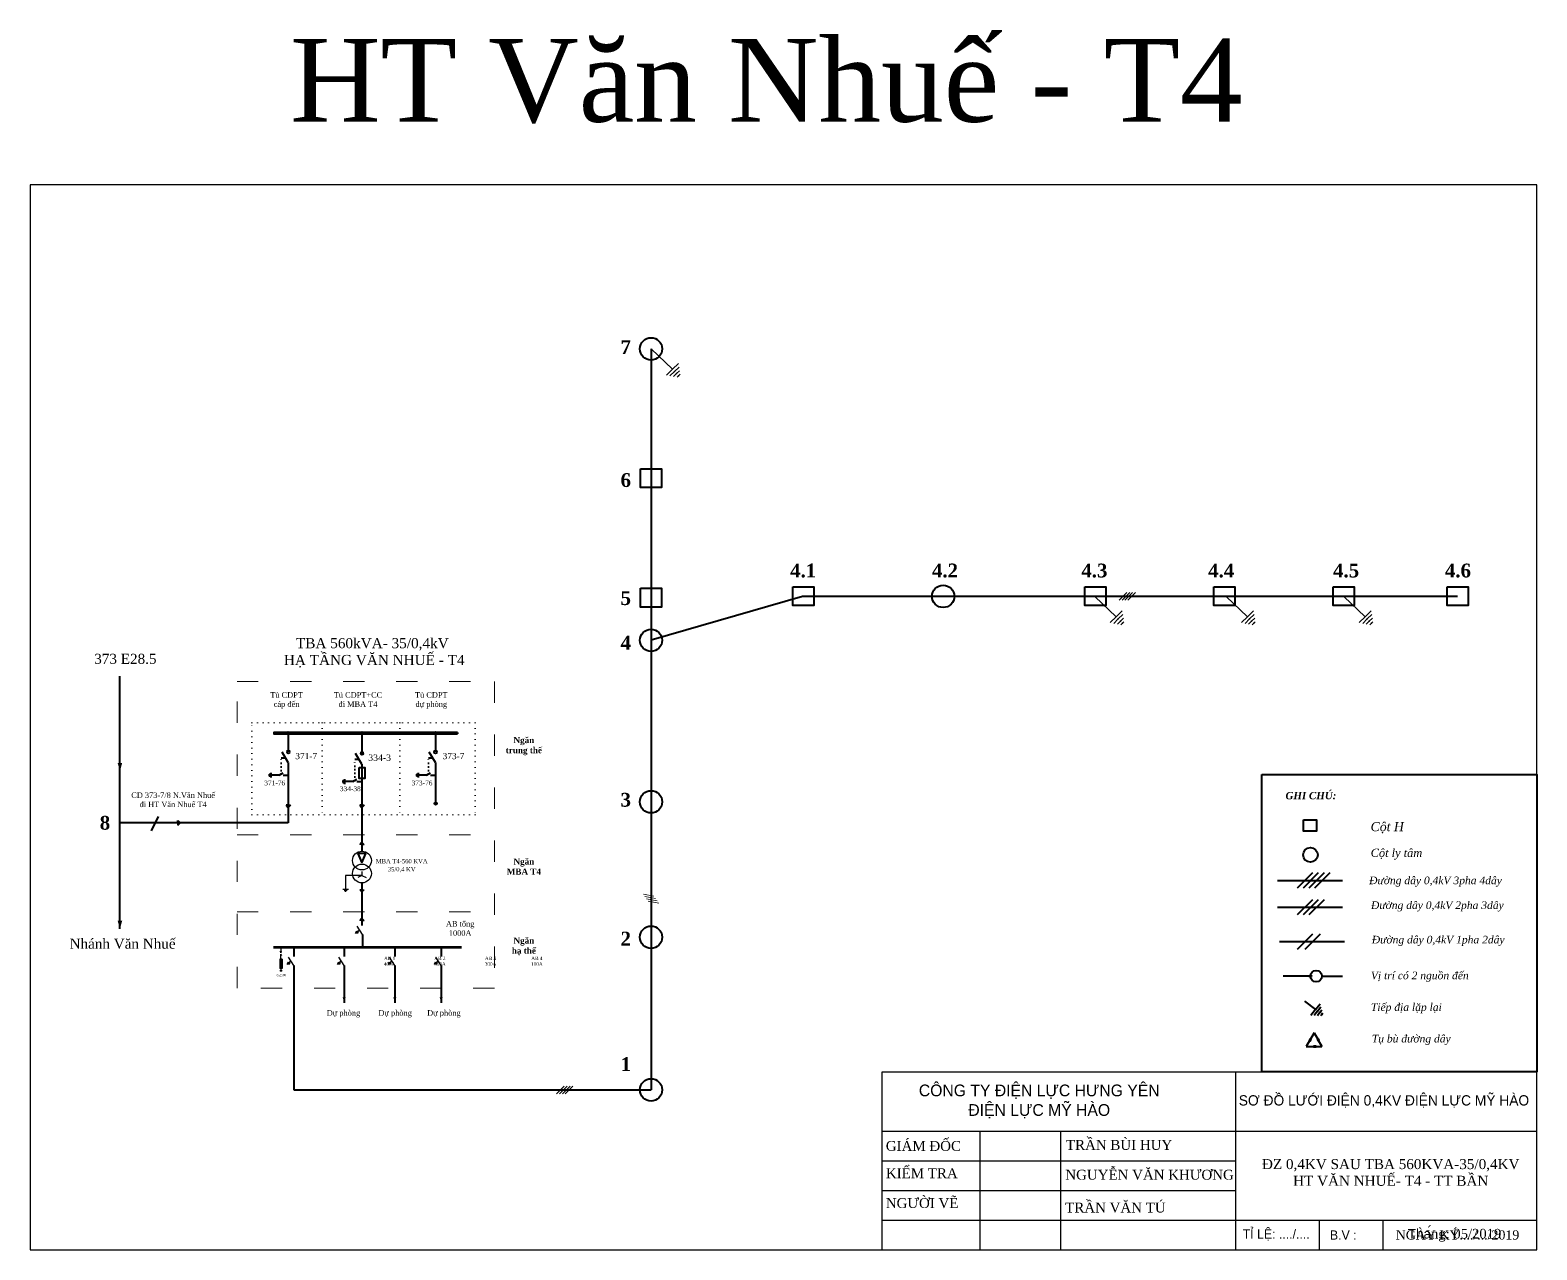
# Model space of a CAD drawing. Extents: x -2498 to 13808, y -1476 to 9052.
# Drawn here: x 5347 to 5892, y 3026 to 3467 of the extents above; entities that cross this region are included whole.
import ezdxf

# ---------------------------------------------------------------- set-up
doc = ezdxf.new("R2010")
doc.units = 0
doc.header["$LTSCALE"] = 0.08
doc.header["$MEASUREMENT"] = 0
doc.linetypes.add('ACAD_ISO03W100', pattern=[30, 12, -18])
doc.linetypes.add('ACAD_ISO07W100', pattern=[3, 0, -3])
doc.layers.get('0').update_dxf_attribs({"linetype": 'CONTINUOUS', "lineweight": 40})
doc.layers.add('Duong manh', color=8, linetype='CONTINUOUS')
for name, color, linetype, lineweight in [('Duong truc', 7, 'CONTINUOUS', 40), ('khung', 3, 'CONTINUOUS', 18), ('NET DAM', 6, 'CONTINUOUS', 25)]:
    doc.layers.add(name, color=color, linetype=linetype, lineweight=lineweight)
doc.styles.add('2.1. CDduong truc', font='times.ttf', dxfattribs={"height": 130})
doc.styles.add('2.2. CD nhanh', font='times.ttf', dxfattribs={"height": 100})
doc.styles.add('anh chinh', font='VNARIAL.TTF', dxfattribs={"height": 2.5})
doc.styles.add('anh thong', font='times.ttf', dxfattribs={"height": 0.5})
doc.styles.get("Standard").update_dxf_attribs({"font": 'VHTEKN.TTF', "height": 2.5})
doc.styles.add('style4', font='VHTIMEB.TTF')

# ---------------------------------------------------------------- blocks, each defined once
blk = doc.blocks.new('khung')
at = {"layer": 'khung', "color": 5, "lineweight": -3, "ltscale": 4}
for p, q in [((630143, 2296298.9), (632881, 2296298.9)), ((630143, 2295554.2), (630143, 2296298.9)), ((631620.1, 2296298.9), (631620.1, 2295554.2)), ((630143, 2296050.6), (631457.3, 2296050.6)), ((630143, 2296050.6), (632881, 2296050.6)), ((630552, 2296050.6), (630552, 2295554.2)), ((630888.9, 2296050.6), (630888.9, 2295554.2)), ((630143, 2295926.5), (631620.1, 2295926.5)), ((630143, 2295802.4), (631620.1, 2295802.4)), ((630143, 2295678.3), (631512, 2295678.3)), ((630143, 2295678.3), (632881, 2295678.3)), ((631972.7, 2295554.2), (631972.7, 2295678.3)), ((632238.4, 2295554.2), (632238.4, 2295678.3))]:
    blk.add_line(p, q, dxfattribs=at)
blk.add_lwpolyline([(632881, 2300009), (626580.6, 2300009), (626580.6, 2295554.2), (632881, 2295554.2), (632881, 2300009)], dxfattribs=at)
at = {"layer": 'Duong manh', "color": 0, "lineweight": -3, "ltscale": 4}
for s, insert, char_height, width, attachment_point in [('{\\f.VnAvantH|b0|i0|c0|p34;C¤NG TY §IÖN LùC H¦NG Y£N\\P®iÖn lùc mü hµo}', (630800.1, 2296174.8), 49.141, 1314.329, 5), ('{\\f.VnAvantH|b0|i0|c0|p34;s¬ ®å l\xadíi ®iÖn 0,4kv ®iÖn lùc mü hµo}', (632241.6, 2296174.8), 43.049, 1423.665, 5), ('{\\fTimes New Roman|b0|i0|c0|p18; GIÁM ĐỐC}', (630143, 2295988.6), 41.37, 409.064, 4), ('{\\fTimes New Roman|b0|i0|c0|p18; TRẦN BÙI HUY}', (630896.3, 2295992.9), 41.37, 536.856, 4), ('{\\f.VnAvantH|b0|i0|c0|p34; \\fTimes New Roman|b0|i0|c0|p18; KIỂM TRA}', (630128, 2295874.7), 41.37, 409.064, 4), ('{\\fTimes New Roman|b0|i0|c0|p18; NGUYỄN VĂN KHƯƠNG}', (630893.6, 2295868.1), 41.37, 717.247, 4), ('{\\fTimes New Roman|b0|i0|c0|p18; NGƯỜI VẼ}', (630143, 2295749.5), 41.37, 409.064, 4), ('{\\f.VnAvantH|b0|i0|c0|p34; \\fTimes New Roman|b0|i0|c0|p18;TRẦN VĂN TÚ}', (630893.4, 2295730.7), 41.37, 536.856, 4), ('{\\f.VnAvantH|b0|i0|c0|p34; tØ lÖ: ..../....}', (631636.6, 2295616.3), 38.475, 301.491, 4), ('{\\f.VnAvantH|b0|i0|c0|p34;b.v :}', (632071.5, 2295616.3), 38.475, 424.338, 5), ('{\\fTimes New Roman|b0|i0|c0|p18;NGÀY KÝ..../.../2019}', (632549.2, 2295616.3), 38.475, 820.671, 5)]:
    blk.add_mtext(s, dxfattribs=dict(at, insert=insert, char_height=char_height, width=width, attachment_point=attachment_point))

msp = doc.modelspace()

# ---------------------------------------------------------------- hatches: boundary and pattern name
at = {"lineweight": 30, "ltscale": 5}
h = msp.add_hatch(color=7, dxfattribs=at)
edge = h.paths.add_edge_path()
edge.add_arc((5440.37, 3212.86), 0.564, 0, 360)
h = msp.add_hatch(color=7, dxfattribs=at)
edge = h.paths.add_edge_path()
edge.add_arc((5467.03, 3212.86), 0.564, 0, 360)
h = msp.add_hatch(color=7, dxfattribs=at)
edge = h.paths.add_edge_path()
edge.add_arc((5493.68, 3212.86), 0.564, 0, 360)
h = msp.add_hatch(color=7, dxfattribs=at)
edge = h.paths.add_edge_path()
edge.add_arc((5493.68, 3187.4), 0.564, 0, 360)
h = msp.add_hatch(color=7, dxfattribs=at)
edge = h.paths.add_edge_path()
edge.add_arc((5467.18, 3135.22), 0.315, 0, 360)
at = {"linetype": 'Continuous', "ltscale": 8}
for points in [[(5810.69, 3124.91, 1), (5810.01, 3124.91, 1)], [(5814.82, 3124.91, 1), (5814.14, 3124.91, 1)]]:
    msp.add_hatch(color=256, dxfattribs=at).paths.add_polyline_path(points)
at = {"layer": 'Duong truc', "lineweight": -2, "ltscale": 5}
for points in [[(5464.74, 3140.44), (5465.7, 3140.6), (5465.19, 3141.3)], [(5439.94, 3129.23), (5440.91, 3129.39), (5440.4, 3130.09)], [(5458.14, 3129.23), (5459.1, 3129.39), (5458.6, 3130.09)], [(5476.48, 3129.23), (5477.44, 3129.39), (5476.94, 3130.09)], [(5493.24, 3129.23), (5494.2, 3129.39), (5493.7, 3130.09)]]:
    msp.add_hatch(color=7, dxfattribs=at).paths.add_polyline_path(points)

# ---------------------------------------------------------------- linework, layer by layer
at = {"color": 0, "linetype": 'Continuous', "lineweight": 40, "ltscale": 8}
for p, q in [((5571.67, 3351.98), (5571.67, 3083.71)), ((5626.49, 3262.38), (5571.67, 3246.48)), ((5863.52, 3262.38), (5626.49, 3262.38)), ((5379.43, 3142.03), (5379.43, 3233.46)), ((5440.37, 3180.36), (5379.43, 3180.36)), ((5393.23, 3182.75), (5390.7, 3177.47)), ((5465.53, 3169.29), (5466.95, 3165.97)), ((5468.47, 3169.29), (5465.53, 3169.29)), ((5466.95, 3165.97), (5468.47, 3169.29)), ((5467.03, 3158.65), (5467.03, 3143.28)), ((5442.4, 3128.8), (5442.4, 3083.71)), ((5814.48, 3124.88), (5821.98, 3124.88)), ((5442.4, 3083.71), (5571.67, 3083.71))]:
    msp.add_line(p, q, dxfattribs=at)
at = {"lineweight": 25, "ltscale": 8}
for p, q in [((5571.67, 3351.98), (5579.41, 3344.59)), ((5579.41, 3344.59), (5577.22, 3342.47)), ((5580.16, 3343.82), (5578.52, 3342.22)), ((5579.41, 3344.59), (5581.6, 3346.71)), ((5580.16, 3343.82), (5581.8, 3345.41)), ((5580.91, 3343.04), (5582.01, 3344.09)), ((5580.91, 3343.04), (5579.83, 3341.98)), ((5581.66, 3342.27), (5581.12, 3341.74)), ((5581.66, 3342.27), (5582.21, 3342.8)), ((5732.31, 3262.38), (5740.05, 3254.99)), ((5779.81, 3262.38), (5787.55, 3254.99)), ((5822.4, 3262.38), (5830.14, 3254.99)), ((5740.05, 3254.99), (5742.23, 3257.11)), ((5787.55, 3254.99), (5789.74, 3257.11)), ((5830.14, 3254.99), (5832.33, 3257.11)), ((5740.05, 3254.99), (5737.86, 3252.87)), ((5740.8, 3254.21), (5739.16, 3252.62)), ((5741.55, 3253.44), (5740.47, 3252.38)), ((5740.8, 3254.21), (5742.44, 3255.8)), ((5741.55, 3253.44), (5742.65, 3254.49)), ((5742.3, 3252.66), (5741.76, 3252.13)), ((5742.3, 3252.66), (5742.85, 3253.19)), ((5787.55, 3254.99), (5785.36, 3252.87)), ((5788.3, 3254.21), (5786.66, 3252.62)), ((5789.05, 3253.44), (5787.97, 3252.38)), ((5788.3, 3254.21), (5789.94, 3255.8)), ((5789.05, 3253.44), (5790.15, 3254.49)), ((5789.8, 3252.66), (5789.26, 3252.13)), ((5789.8, 3252.66), (5790.35, 3253.19)), ((5830.14, 3254.99), (5827.96, 3252.87)), ((5830.89, 3254.21), (5829.25, 3252.62)), ((5831.65, 3253.44), (5830.56, 3252.38)), ((5830.89, 3254.21), (5832.53, 3255.8)), ((5831.65, 3253.44), (5832.74, 3254.49)), ((5832.4, 3252.66), (5831.85, 3252.13)), ((5832.4, 3252.66), (5832.94, 3253.19))]:
    msp.add_line(p, q, dxfattribs=at)
at = {"linetype": 'Continuous', "lineweight": 15, "ltscale": 8}
for p, q in [((5743.9, 3263.76), (5741.13, 3260.99)), ((5744.94, 3263.76), (5742.17, 3260.99)), ((5745.98, 3263.76), (5743.21, 3260.99)), ((5747.02, 3263.76), (5744.25, 3260.99)), ((5572.72, 3153.85), (5568.88, 3154.58)), ((5573.31, 3152.99), (5569.46, 3153.72)), ((5573.89, 3152.13), (5570.04, 3152.86)), ((5574.47, 3151.28), (5570.63, 3152.01)), ((5540.27, 3085.09), (5537.5, 3082.32)), ((5541.3, 3085.09), (5538.54, 3082.32)), ((5542.34, 3085.09), (5539.57, 3082.32)), ((5543.38, 3085.09), (5540.61, 3082.32))]:
    msp.add_line(p, q, dxfattribs=at)
at = {"color": 7, "ltscale": 5}
for p, q in [((5440.37, 3212.86), (5440.37, 3206.48)), ((5467.03, 3212.3), (5467.03, 3205.91)), ((5493.68, 3212.86), (5493.68, 3206.48)), ((5440.37, 3202.24), (5438.09, 3206)), ((5439.75, 3206.48), (5441, 3206.48)), ((5440.37, 3202.24), (5440.37, 3180.36)), ((5467.03, 3201.68), (5464.75, 3205.44)), ((5466.4, 3205.91), (5467.65, 3205.91)), ((5467.03, 3201.68), (5467.03, 3186.83)), ((5493.68, 3202.24), (5491.4, 3206)), ((5493.06, 3206.48), (5494.31, 3206.48)), ((5493.68, 3202.24), (5493.68, 3187.39)), ((5440.37, 3186.83), (5439.55, 3186.83)), ((5439.55, 3186.83), (5440.37, 3185.91)), ((5440.37, 3186.83), (5441.22, 3186.83)), ((5441.22, 3186.83), (5440.37, 3185.91)), ((5467.03, 3186.83), (5466.2, 3186.83)), ((5466.2, 3186.83), (5467.03, 3185.91)), ((5467.03, 3186.83), (5467.88, 3186.83)), ((5467.88, 3186.83), (5467.03, 3185.91)), ((5467.03, 3186.83), (5467.03, 3170.15)), ((5400.37, 3180.36), (5400.37, 3181.21)), ((5400.37, 3181.21), (5401.28, 3180.36)), ((5400.37, 3180.36), (5400.37, 3179.53)), ((5400.37, 3179.53), (5401.28, 3180.36))]:
    msp.add_line(p, q, dxfattribs=at)
at = {"color": 1, "linetype": 'ACAD_ISO07W100', "lineweight": 5, "ltscale": 8}
for p, q in [((5452.57, 3216.61), (5452.57, 3183.24)), ((5480.72, 3216.61), (5480.72, 3183.24))]:
    msp.add_line(p, q, dxfattribs=at)
at = {"linetype": 'Continuous', "lineweight": 40, "ltscale": 8}
for p, q in [((5501.62, 3213.1), (5501.61, 3212.64)), ((5437.78, 3203.98), (5439.33, 3203.96)), ((5464.44, 3203.41), (5465.98, 3203.4)), ((5491.09, 3203.98), (5492.64, 3203.96))]:
    msp.add_line(p, q, dxfattribs=at)
at = {"color": 7, "linetype": 'ACAD_ISO07W100', "ltscale": 5}
for p, q in [((5437.78, 3198.1), (5437.78, 3203.98)), ((5464.44, 3195.76), (5464.44, 3203.41)), ((5491.09, 3198.1), (5491.09, 3203.98))]:
    msp.add_line(p, q, dxfattribs=at)
at = {"color": 7}
for p, q in [((5433.45, 3198.03), (5433.45, 3197.3)), ((5433.45, 3198.03), (5433.45, 3197.3)), ((5433.72, 3198.3), (5433.72, 3197.03)), ((5434.03, 3198.55), (5434.03, 3196.78)), ((5437.08, 3197.66), (5434.03, 3197.66)), ((5460.38, 3195.96), (5460.38, 3194.69)), ((5460.69, 3196.21), (5460.69, 3194.45)), ((5486.76, 3198.03), (5486.76, 3197.3)), ((5486.76, 3198.03), (5486.76, 3197.3)), ((5487.03, 3198.3), (5487.03, 3197.03)), ((5487.34, 3198.55), (5487.34, 3196.78)), ((5490.39, 3197.66), (5487.34, 3197.66)), ((5460.11, 3195.69), (5460.11, 3194.96)), ((5460.11, 3195.69), (5460.11, 3194.96)), ((5463.73, 3195.33), (5460.69, 3195.33)), ((5467.2, 3140.01), (5467.2, 3135.23)), ((5442.4, 3135.23), (5442.4, 3131.99)), ((5460.6, 3135.23), (5460.6, 3131.99)), ((5478.94, 3135.23), (5478.94, 3131.99)), ((5495.7, 3135.23), (5495.7, 3131.99)), ((5460.6, 3128.8), (5460.6, 3115.28)), ((5478.94, 3128.8), (5478.94, 3115.28)), ((5495.7, 3128.8), (5495.7, 3115.28))]:
    msp.add_line(p, q, dxfattribs=at)
at = {"color": 7, "ltscale": 3}
for p, q in [((5437.08, 3197.66), (5438.48, 3198.54)), ((5438.52, 3197.66), (5440.37, 3197.66)), ((5463.73, 3195.33), (5465.14, 3196.2)), ((5490.39, 3197.66), (5491.79, 3198.54)), ((5491.83, 3197.66), (5493.68, 3197.66)), ((5465.18, 3195.33), (5467.03, 3195.33))]:
    msp.add_line(p, q, dxfattribs=at)
at = {"color": 1, "linetype": 'ACAD_ISO03W100', "lineweight": 9, "ltscale": 8}
for p, q in [((5421.83, 3176.09), (5514.95, 3176.09)), ((5421.83, 3148.17), (5514.95, 3148.17))]:
    msp.add_line(p, q, dxfattribs=at)
at = {"color": 7, "lineweight": -2, "ltscale": 0.35}
for p, q in [((5467.03, 3161.37), (5461.11, 3161.37)), ((5461.11, 3161.37), (5461.11, 3156.42)), ((5467.03, 3161.37), (5465.54, 3160.65)), ((5467.03, 3162.76), (5467.03, 3161.37)), ((5467.03, 3161.37), (5468.52, 3160.65)), ((5460.08, 3156.42), (5462.14, 3156.42)), ((5460.6, 3156.05), (5461.62, 3156.05)), ((5460.85, 3155.7), (5461.37, 3155.7))]:
    msp.add_line(p, q, dxfattribs=at)
at = {"linetype": 'Continuous', "ltscale": 8}
for p, q in [((5798.44, 3159.54), (5821.96, 3159.54)), ((5811.12, 3162.26), (5805.58, 3156.72)), ((5813.19, 3162.26), (5807.66, 3156.72)), ((5815.27, 3162.26), (5809.73, 3156.72)), ((5817.35, 3162.26), (5811.81, 3156.72)), ((5811.12, 3152.57), (5805.58, 3147.04)), ((5813.19, 3152.57), (5807.66, 3147.04)), ((5815.27, 3152.57), (5809.73, 3147.04)), ((5798.44, 3149.85), (5821.96, 3149.85)), ((5799.13, 3137.4), (5822.65, 3137.4)), ((5811.12, 3140.12), (5805.58, 3134.58)), ((5813.89, 3140.12), (5808.35, 3134.58)), ((5810.35, 3124.91), (5800.46, 3124.91)), ((5808.21, 3115.82), (5812.16, 3112.76)), ((5812.16, 3112.76), (5813.8, 3114.88)), ((5812.16, 3112.76), (5810.52, 3110.64)), ((5812.91, 3112.18), (5811.68, 3110.59)), ((5813.66, 3111.6), (5812.85, 3110.54)), ((5812.91, 3112.18), (5814.14, 3113.77)), ((5813.66, 3111.6), (5814.49, 3112.65)), ((5814.41, 3111.02), (5814, 3110.49)), ((5814.41, 3111.02), (5814.82, 3111.55)), ((5811.66, 3104.36), (5810.34, 3102.03)), ((5811.66, 3104.36), (5812.98, 3102.03)), ((5810.16, 3101.72), (5808.85, 3099.4)), ((5808.85, 3099.4), (5811.6, 3099.4)), ((5809.75, 3101.93), (5810.54, 3101.52)), ((5809.93, 3102.24), (5810.72, 3101.84)), ((5811.6, 3099.4), (5811.65, 3099.4)), ((5811.65, 3099.85), (5811.65, 3098.95)), ((5812.08, 3099.85), (5812.08, 3098.95)), ((5812.08, 3099.4), (5814.47, 3099.4)), ((5813.4, 3102.24), (5812.61, 3101.84)), ((5813.57, 3101.93), (5812.78, 3101.52)), ((5813.16, 3101.72), (5814.47, 3099.4))]:
    msp.add_line(p, q, dxfattribs=at)
at = {"color": 7, "lineweight": 70, "ltscale": 0.35}
msp.add_line((5503, 3135.23), (5434.97, 3135.23), dxfattribs=at)
at = {"lineweight": 30}
for p, q in [((5437.25, 3131.01), (5437.25, 3127.69)), ((5438.16, 3131.01), (5437.25, 3130.41)), ((5438.16, 3130.41), (5437.25, 3131.01)), ((5438.16, 3131.01), (5437.25, 3131.01)), ((5437.71, 3133.34), (5437.51, 3133.92)), ((5437.71, 3132.91), (5437.51, 3132.32)), ((5437.71, 3135.23), (5437.71, 3133.34)), ((5437.71, 3133.34), (5437.91, 3133.92)), ((5437.71, 3131.01), (5437.71, 3132.91)), ((5437.71, 3132.91), (5437.9, 3132.32)), ((5438.16, 3131.01), (5438.16, 3127.69)), ((5438.16, 3130.41), (5437.25, 3130.41)), ((5438.16, 3130.1), (5437.25, 3130.1)), ((5438.16, 3129.8), (5437.25, 3129.8)), ((5438.16, 3129.5), (5437.25, 3129.5)), ((5438.16, 3129.2), (5437.25, 3129.2)), ((5438.16, 3128.9), (5437.25, 3128.9)), ((5438.16, 3128.59), (5437.25, 3128.59)), ((5438.16, 3128.29), (5437.25, 3128.29)), ((5438.16, 3127.99), (5437.25, 3127.99)), ((5438.16, 3127.69), (5437.25, 3127.69)), ((5438.11, 3126.78), (5437.3, 3126.78)), ((5437.93, 3126.68), (5437.49, 3126.68)), ((5437.8, 3126.58), (5437.61, 3126.58)), ((5437.71, 3127.69), (5437.71, 3126.79))]:
    msp.add_line(p, q, dxfattribs=at)
at = {"color": 0, "linetype": 'Continuous', "lineweight": 40, "ltscale": 8}
for points in [[(5567.86, 3308.59), (5575.46, 3308.59), (5575.46, 3301.77), (5567.86, 3301.77)], [(5567.86, 3265.35), (5575.46, 3265.35), (5575.46, 3258.53), (5567.86, 3258.53)], [(5623.04, 3265.87), (5630.64, 3265.87), (5630.64, 3259.05), (5623.04, 3259.05)], [(5728.69, 3265.87), (5736.29, 3265.87), (5736.29, 3259.05), (5728.69, 3259.05)], [(5775.42, 3265.87), (5783.02, 3265.87), (5783.02, 3259.05), (5775.42, 3259.05)], [(5818.62, 3265.87), (5826.22, 3265.87), (5826.22, 3259.05), (5818.62, 3259.05)], [(5859.86, 3265.87), (5867.46, 3265.87), (5867.46, 3259.05), (5859.86, 3259.05)], [(5465.99, 3200.42), (5468.07, 3200.42), (5468.07, 3196.39), (5465.99, 3196.39)], [(5792.76, 3197.91), (5892.29, 3197.91), (5892.29, 3090.25), (5792.76, 3090.25)]]:
    msp.add_lwpolyline(points, close=True, dxfattribs=at)
at = {"color": 1, "linetype": 'ACAD_ISO03W100', "lineweight": 9, "ltscale": 8}
msp.add_lwpolyline([(5421.83, 3231.58), (5514.95, 3231.58), (5514.95, 3120.6), (5421.83, 3120.6)], close=True, dxfattribs=at)
at = {"color": 1, "linetype": 'ACAD_ISO07W100', "lineweight": 5, "ltscale": 8}
msp.add_lwpolyline([(5427.2, 3216.61), (5508, 3216.61), (5508, 3183.24), (5427.2, 3183.24)], close=True, dxfattribs=at)
at = {"color": 7, "ltscale": 5}
msp.add_lwpolyline([(5501.62, 3213.1), (5435.13, 3213.1), (5435.13, 3212.63), (5501.61, 3212.64)], dxfattribs=at)
at = {"color": 7, "lineweight": -2, "ltscale": 0.35}
for points in [[(5379.43, 3199.16, 0, 1.66, 0), (5379.43, 3202.11, 1.66, 1.66, 0)], [(5379.43, 3142.03, 0, 1.66, 0), (5379.43, 3144.97, 1.66, 1.66, 0)], [(5460.6, 3115.28, 0, 1.11, 0), (5460.6, 3117.24, 1.11, 1.11, 0)], [(5478.94, 3115.28, 0, 1.11, 0), (5478.94, 3117.24, 1.11, 1.11, 0)], [(5495.7, 3115.28, 0, 1.11, 0), (5495.7, 3117.24, 1.11, 1.11, 0)]]:
    msp.add_lwpolyline(points, format="xyseb", dxfattribs=at)
at = {"linetype": 'Continuous', "ltscale": 8}
msp.add_lwpolyline([(5807.87, 3181.54), (5812.56, 3181.54), (5812.56, 3177.4), (5807.87, 3177.4)], close=True, dxfattribs=at)
at = {"color": 0, "lineweight": 40, "ltscale": 8}
for centre in [(5571.67, 3351.98), (5677.42, 3262.38), (5571.67, 3246.48), (5571.67, 3188), (5571.67, 3138.98), (5571.67, 3083.71)]:
    msp.add_circle(centre, 4.04, dxfattribs=at)
at = {"color": 7, "lineweight": 30, "ltscale": 5}
for centre in [(5440.37, 3212.86), (5467.03, 3212.86), (5493.68, 3212.86), (5493.68, 3187.4)]:
    msp.add_circle(centre, 0.564, dxfattribs=at)
at = {"color": 7, "ltscale": 5}
for centre in [(5440.37, 3206), (5467.03, 3205.44), (5493.68, 3206)]:
    msp.add_circle(centre, 0.475, dxfattribs=at)
at = {"color": 7, "lineweight": -2, "ltscale": 0.35}
for centre in [(5467.03, 3166.74), (5467.03, 3162.06)]:
    msp.add_circle(centre, 3.4, dxfattribs=at)
at = {"linetype": 'Continuous', "ltscale": 8}
for centre, radius in [((5810.33, 3168.8), 2.65), ((5810.35, 3124.91), 0.342), ((5812.42, 3124.88), 2.07)]:
    msp.add_circle(centre, radius, dxfattribs=at)
at = {"lineweight": 25, "ltscale": 8}
for p in [(5580.16, 3343.82), (5580.91, 3343.04), (5581.66, 3342.27), (5740.8, 3254.21), (5741.55, 3253.44), (5742.3, 3252.66), (5788.3, 3254.21), (5789.05, 3253.44), (5789.8, 3252.66), (5830.89, 3254.21), (5831.65, 3253.44), (5832.4, 3252.66)]:
    msp.add_point(p, dxfattribs=at)
at = {"linetype": 'Continuous', "ltscale": 8}
for p in [(5812.91, 3112.18), (5813.66, 3111.6), (5814.41, 3111.02)]:
    msp.add_point(p, dxfattribs=at)
at = {"layer": 'Duong truc', "color": 7, "lineweight": -2, "ltscale": 5}
for p, q in [((5466.21, 3172.53), (5467.03, 3173.37)), ((5467.03, 3172.53), (5466.21, 3172.53)), ((5467.84, 3172.53), (5467.03, 3173.37)), ((5467.03, 3172.53), (5467.84, 3172.53)), ((5466.21, 3156.19), (5467.03, 3155.35)), ((5467.03, 3156.19), (5466.21, 3156.19)), ((5467.84, 3156.19), (5467.03, 3155.35)), ((5467.03, 3156.19), (5467.84, 3156.19)), ((5466.22, 3141.48), (5464.74, 3140.44)), ((5467.2, 3140.01), (5465.25, 3142.96)), ((5466.21, 3145.06), (5467.03, 3145.9)), ((5467.03, 3145.06), (5466.21, 3145.06)), ((5467.84, 3145.06), (5467.03, 3145.9)), ((5467.03, 3145.06), (5467.84, 3145.06)), ((5464.74, 3140.44), (5465.19, 3141.3)), ((5464.74, 3140.44), (5465.7, 3140.6)), ((5465.19, 3141.3), (5465.7, 3140.6)), ((5442.4, 3128.8), (5440.46, 3131.75)), ((5460.6, 3128.8), (5458.65, 3131.75)), ((5478.94, 3128.8), (5476.99, 3131.75)), ((5495.7, 3128.8), (5493.75, 3131.75)), ((5441.43, 3130.27), (5439.94, 3129.23)), ((5439.94, 3129.23), (5440.4, 3130.09)), ((5439.94, 3129.23), (5440.91, 3129.39)), ((5440.4, 3130.09), (5440.91, 3129.39)), ((5459.63, 3130.27), (5458.14, 3129.23)), ((5458.14, 3129.23), (5458.6, 3130.09)), ((5458.14, 3129.23), (5459.1, 3129.39)), ((5458.6, 3130.09), (5459.1, 3129.39)), ((5477.97, 3130.27), (5476.48, 3129.23)), ((5476.48, 3129.23), (5476.94, 3130.09)), ((5476.48, 3129.23), (5477.44, 3129.39)), ((5476.94, 3130.09), (5477.44, 3129.39)), ((5494.73, 3130.27), (5493.24, 3129.23)), ((5493.24, 3129.23), (5493.7, 3130.09)), ((5493.24, 3129.23), (5494.2, 3129.39)), ((5493.7, 3130.09), (5494.2, 3129.39))]:
    msp.add_line(p, q, dxfattribs=at)

# ---------------------------------------------------------------- block references
at = {"layer": 'NET DAM', "color": 7, "xscale": 0.08656122765307828, "yscale": 0.08656122765307828, "zscale": 0.08656122765307828}
msp.add_blockref('khung', (-48890.66, -195680.2), dxfattribs=at)

# ---------------------------------------------------------------- texts
at = {"ltscale": 7}
for s, height, style, p in [('371-7', 2.243, '2.1. CDduong truc', (5442.9, 3203.45)), ('334-3', 2.336, '2.1. CDduong truc', (5469.31, 3202.84)), ('373-7', 2.243, '2.1. CDduong truc', (5496.21, 3203.45)), ('371-76', 1.747, '2.2. CD nhanh', (5431.67, 3193.96)), ('334-38', 1.747, '2.2. CD nhanh', (5459.04, 3191.87)), ('373-76', 1.747, '2.2. CD nhanh', (5484.98, 3193.96))]:
    msp.add_text(s, height=height, dxfattribs=dict(at, style=style)).set_placement(p)
at = {"color": 7, "ltscale": 5, "style": 'style4'}
for s, height, p in [('MBA T4-560 kVA', 1.5584, (5472.02, 3165.74)), ('35/0,4 kV', 1.558, (5476.39, 3162.79))]:
    msp.add_text(s, height=height, dxfattribs=at).set_placement(p)
at = {"color": 0, "linetype": 'Continuous', "lineweight": 30, "ltscale": 10}
for s, insert, char_height, width, attachment_point in [('{\\fTimes New Roman|b0|i0|c0|p18;HT Văn Nhuế - T4}', (5441.02, 3464.21), 30, 349.32, 1), ('\\pi32.17;{\\fTimes New Roman|b0|i0|c238|p18;Đ\\fTimes New Roman|b0|i0|c0|p18;Z 0,4KV SAU TBA 560KVA-35/0,4KV \\PHT VĂN NHUẾ- T4 - TT BẦN}', (5823.31, 3058.67), 3.63, 126.0314, 2)]:
    msp.add_mtext(s, dxfattribs=dict(at, insert=insert, char_height=char_height, width=width, attachment_point=attachment_point))
at = {"color": 0, "linetype": 'Continuous', "lineweight": 40, "ltscale": 8, "attachment_point": 1, "style": 'anh chinh'}
for s, insert, char_height, width in [('{\\fTimes New Roman|b1|i0|c0|p18;7}', (5560.62, 3355.13), 5, 5.7166), ('{\\fTimes New Roman|b1|i0|c0|p18;6}', (5560.62, 3306.99), 5, 5.7166), ('{\\fTimes New Roman|b1|i0|c0|p18;4.1}', (5622.01, 3274.25), 5, 5.7166), ('{\\fTimes New Roman|b1|i0|c0|p18;4.2}', (5673.33, 3274.25), 5, 5.7166), ('{\\fTimes New Roman|b1|i0|c0|p18;4.3}', (5727.41, 3274.25), 5, 5.7166), ('{\\fTimes New Roman|b1|i0|c0|p18;4.4}', (5773.31, 3274.25), 5, 5.7166), ('{\\fTimes New Roman|b1|i0|c0|p18;4.5}', (5818.51, 3274.25), 5, 5.7166), ('{\\fTimes New Roman|b1|i0|c0|p18;4.6}', (5859, 3274.25), 5, 5.7166), ('{\\fTimes New Roman|b1|i0|c0|p18;5}', (5560.62, 3264.26), 5, 5.7166), ('{\\fTimes New Roman|b1|i0|c0|p18;4}', (5560.62, 3248.11), 5, 5.7166), ('{\\fTimes New Roman|b1|i0|c0|p18;3}', (5560.62, 3191.25), 5, 5.7166), ('{\\fTimes New Roman|b1|i0|c0|p18;8}', (5372.11, 3182.91), 5, 5.7166), ('{\\fTimes New Roman|b1|i0|c0|p18;2}', (5560.62, 3140.97), 5, 5.7166), ('{\\fTimes New Roman|b1|i0|c0|p18;1}', (5560.62, 3095.52), 5, 5.7166), ('Tha{\\fTimes New Roman|b0|i0|c0|p18;́ng: 05/2019}', (5845.57, 3033.4), 3.5, 46.3277)]:
    msp.add_mtext(s, dxfattribs=dict(at, insert=insert, char_height=char_height, width=width))
at = {"color": 0, "lineweight": 30, "style": 'anh thong'}
for s, insert, char_height, width, attachment_point in [('TBA 560kVA- 35/0,4kV\\P HẠ TẦNG VĂN NHUẾ - T4', (5470.78, 3247.27), 3.6504, 75.4023, 2), ('{\\fTimes New Roman|b0|i1|c0|p18;Cột H}', (5832.11, 3180.67), 3.2947, 57.2533, 1), ('{\\fTimes New Roman|b0|i1|c0|p18;Cột ly tâm}', (5832.14, 3171.03), 2.9665, 57.2533, 1), ('GZ500', (5437.85, 3125.67), 0.799, 37.0456, 2)]:
    msp.add_mtext(s, dxfattribs=dict(at, insert=insert, char_height=char_height, width=width, attachment_point=attachment_point))
at = {"lineweight": 30, "attachment_point": 2, "style": 'anh thong'}
for s, insert, char_height, width in [('373 E28.5', (5381.4, 3241.59), 3.63, 46.307), ('Tủ CDPT\\Pcáp đến', (5439.74, 3227.71), 1.997, 16.8549), ('Tủ CDPT+CC\\Pđi MBA T4', (5465.59, 3227.71), 1.997, 19.4812), ('Tủ CDPT \\Pdự phòng', (5492.13, 3227.71), 1.997, 25.2223), ('{\\fTimes New Roman|b1|i0|c0|p18;Ngăn \\Ptrung thế}', (5525.64, 3211.43), 2.184, 14.7717), ('CD 373-7/8 N.Văn Nhuế\\Pđi HT Văn Nhuế T4', (5398.68, 3191.42), 1.9968, 46.307), ('{\\fTimes New Roman|b1|i0|c0|p18;Ngăn \\PMBA T4}', (5525.64, 3167.48), 2.184, 14.7717), ('Nhánh Văn Nhuế', (5380.38, 3138.46), 3.63, 46.307), ('{\\fTimes New Roman|b1|i0|c0|p18;Ngăn \\Phạ thế}', (5525.64, 3138.86), 2.184, 14.7717)]:
    msp.add_mtext(s, dxfattribs=dict(at, insert=insert, char_height=char_height, width=width))
at = {"attachment_point": 1, "style": 'anh thong'}
for s, insert, char_height, width in [('{\\fTimes New Roman|b1|i1|c0|p18;GHI CHÚ:}', (5801.3, 3191.57), 2.6292, 37.8883), ('{\\fTimes New Roman|b0|i1|c238|p18;Đ\\fTimes New Roman|b0|i1|c0|p18;ường dây 0,4kV 3pha 4dây}', (5831.58, 3160.95), 2.7676, 70.6637), ('{\\fTimes New Roman|b0|i1|c238|p18;Đư\\fTimes New Roman|b0|i1|c0|p18;ờng dây 0,4kV 2pha 3dây}', (5832.25, 3151.97), 2.7676, 70.6637), ('{\\fTimes New Roman|b0|i1|c238|p18;Đư\\fTimes New Roman|b0|i1|c0|p18;ờng dây 0,4kV 1pha 2dây}', (5832.55, 3139.49), 2.7676, 70.6637), ('{\\fTimes New Roman|b0|i1|c0|p18;Vị trí có 2 nguồn đến}', (5832.22, 3126.53), 2.7676, 70.6637), ('{\\fTimes New Roman|b0|i1|c0|p18;Tiếp địa lặp lại}', (5832.22, 3115.07), 2.7676, 70.6637), ('{\\fTimes New Roman|b0|i1|c0|p18;Tụ bù đường dây}', (5832.55, 3103.65), 2.7676, 70.6637)]:
    msp.add_mtext(s, dxfattribs=dict(at, insert=insert, char_height=char_height, width=width))
at = {"linetype": 'Continuous', "lineweight": 40, "ltscale": 8}
for s, insert, char_height, attachment_point in [('{\\fTimes New Roman|b0|i0|c0|p18;AB tổng\\P1000A}', (5502.58, 3139.47), 1.9968, 8), ('{\\fTimes New Roman|b0|i0|c0|p18;AB 1\\P400A}', (5477.04, 3130.3), 1.248, 5), ('{\\fTimes New Roman|b0|i0|c0|p18;AB 2\\P300A}', (5495.23, 3130.3), 1.248, 5), ('{\\fTimes New Roman|b0|i0|c0|p18;AB 3 \\P300A}', (5513.57, 3130.3), 1.248, 5), ('{\\fTimes New Roman|b0|i0|c0|p18;AB 4 \\P100A}', (5530.33, 3130.3), 1.248, 5)]:
    msp.add_mtext_dynamic_manual_height_columns(s, width=69.2641, gutter_width=12.5, heights=[0], dxfattribs=dict(at, insert=insert, char_height=char_height, attachment_point=attachment_point))
at = {"linetype": 'Continuous', "lineweight": 30, "ltscale": 8, "char_height": 2, "attachment_point": 2, "style": 'anh thong'}
for insert, width in [((5460.34, 3112.58), 14.851), ((5479.04, 3112.58), 14.673), ((5496.69, 3112.58), 15.2701)]:
    msp.add_mtext('Dự phòng', dxfattribs=dict(at, insert=insert, width=width))

doc.saveas('drawing.dxf')
